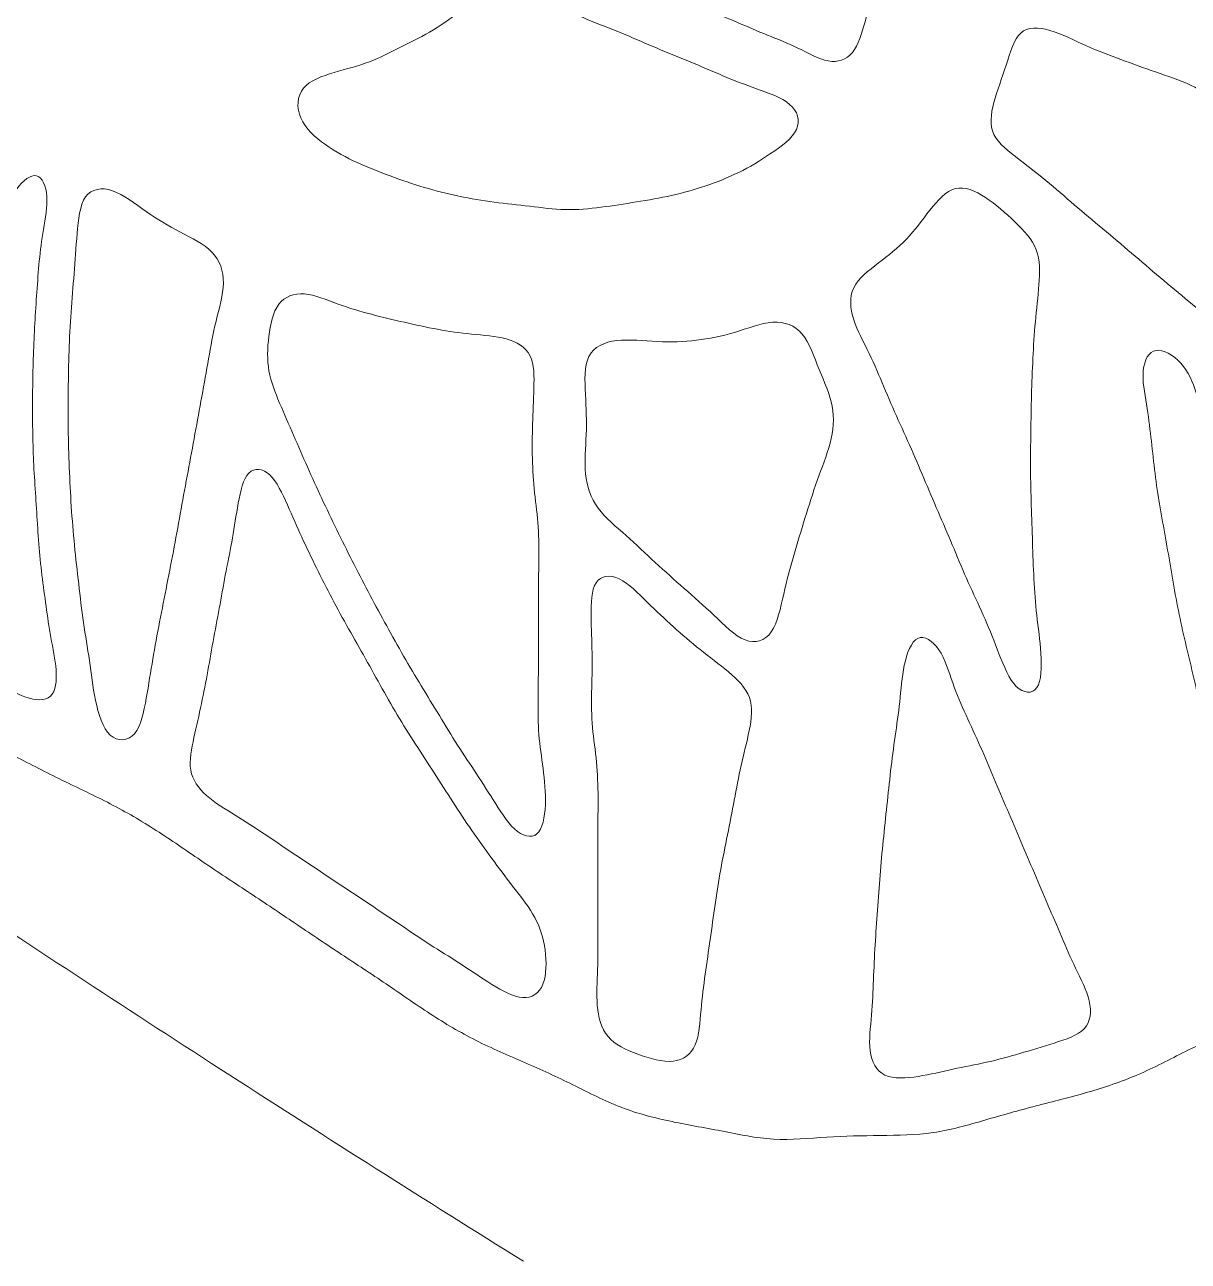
# Model space of a CAD drawing. Header units: inches. Extents: x 36 to 189, y -75 to 56.
# Drawn here: x 56.99 to 63.57, y -28.49 to -21.49 of the extents above; entities that cross this region are included whole.
import ezdxf

# ---------------------------------------------------------------- set-up
doc = ezdxf.new("R2010")
doc.units = ezdxf.units.IN
for name, color, linetype, lineweight in [('01_ORIGINAL_CAD', 7, 'Continuous', 20), ('10_EXTENSION_MASSES', 7, 'Continuous', 15), ('15_NEIGHBOURHOOD_CIRCULATION', 7, 'Continuous', 13)]:
    doc.layers.add(name, color=color, linetype=linetype, lineweight=lineweight)

# ---------------------------------------------------------------- blocks, each defined once
blk = doc.blocks.new('OPTION_04_NAUTILUS')
at = {"layer": '01_ORIGINAL_CAD'}
blk.add_arc((129.1585, 128.6999), 131.0408, 236.329902, 238.047924, dxfattribs=at)
at = {"layer": '10_EXTENSION_MASSES'}
for points, knots in [([(59.9654, 25.0993), (59.9793, 25.1531), (60.0183, 25.2103), (60.0519, 25.2666), (60.0855, 25.3228), (60.1138, 25.378), (60.14, 25.4338), (60.1662, 25.4895), (60.1904, 25.5457), (60.2126, 25.6026), (60.2349, 25.6594), (60.2553, 25.7168), (60.2697, 25.7794), (60.2841, 25.842), (60.2925, 25.9097), (60.3137, 25.9661), (60.3349, 26.0226), (60.369, 26.0678), (60.4173, 26.0797), (60.4656, 26.0917), (60.5281, 26.0704), (60.5877, 26.0452), (60.6473, 26.02), (60.704, 25.9908), (60.7604, 25.9647), (60.8169, 25.9387), (60.8731, 25.9157), (60.9297, 25.8926), (60.9863, 25.8695), (61.0434, 25.8463), (61.0996, 25.8204), (61.1558, 25.7945), (61.2113, 25.766), (61.2678, 25.7398), (61.3243, 25.7136), (61.3818, 25.6897), (61.4386, 25.6661), (61.4954, 25.6424), (61.5515, 25.6191), (61.6103, 25.5967), (61.6691, 25.5743), (61.7308, 25.5529), (61.7866, 25.5269), (61.8425, 25.501), (61.8924, 25.4705), (61.9121, 25.4237), (61.9319, 25.377), (61.9214, 25.3141), (61.9075, 25.2519), (61.8937, 25.1896), (61.8764, 25.1281), (61.8625, 25.0674), (61.8486, 25.0067), (61.8379, 24.9468), (61.8264, 24.887), (61.8149, 24.8273), (61.8026, 24.7676), (61.7887, 24.7076), (61.7748, 24.6477), (61.7594, 24.5874), (61.7416, 24.5234), (61.7239, 24.4594), (61.7039, 24.3917), (61.6698, 24.3498), (61.6357, 24.308), (61.5874, 24.2921), (61.5335, 24.3017), (61.4795, 24.3113), (61.4198, 24.3464), (61.3614, 24.3747), (61.3031, 24.403), (61.246, 24.4245), (61.1895, 24.4476), (61.1329, 24.4707), (61.0769, 24.4954), (61.0203, 24.5193), (60.9636, 24.5431), (60.9064, 24.5662), (60.8494, 24.5894), (60.7925, 24.6126), (60.7357, 24.636), (60.679, 24.6601), (60.6224, 24.6843), (60.5658, 24.7093), (60.5092, 24.7328), (60.4526, 24.7564), (60.396, 24.7785), (60.3393, 24.8014), (60.2825, 24.8244), (60.2256, 24.8481), (60.1646, 24.8721), (60.1037, 24.8961), (60.0387, 24.9202), (60.0007, 24.9575), (59.9626, 24.9949), (59.9515, 25.0454), (59.9654, 25.0993)], [0, 0, 0, 0, 0.03125, 0.03125, 0.03125, 0.0625, 0.0625, 0.0625, 0.09375, 0.09375, 0.09375, 0.125, 0.125, 0.125, 0.15625, 0.15625, 0.15625, 0.1875, 0.1875, 0.1875, 0.21875, 0.21875, 0.21875, 0.25, 0.25, 0.25, 0.28125, 0.28125, 0.28125, 0.3125, 0.3125, 0.3125, 0.34375, 0.34375, 0.34375, 0.375, 0.375, 0.375, 0.40625, 0.40625, 0.40625, 0.4375, 0.4375, 0.4375, 0.46875, 0.46875, 0.46875, 0.5, 0.5, 0.5, 0.53125, 0.53125, 0.53125, 0.5625, 0.5625, 0.5625, 0.59375, 0.59375, 0.59375, 0.625, 0.625, 0.625, 0.65625, 0.65625, 0.65625, 0.6875, 0.6875, 0.6875, 0.71875, 0.71875, 0.71875, 0.75, 0.75, 0.75, 0.78125, 0.78125, 0.78125, 0.8125, 0.8125, 0.8125, 0.84375, 0.84375, 0.84375, 0.875, 0.875, 0.875, 0.90625, 0.90625, 0.90625, 0.9375, 0.9375, 0.9375, 0.96875, 0.96875, 0.96875, 1, 1, 1, 1]), ([(58.5672, 24.1475), (58.6038, 24.1921), (58.6725, 24.2159), (58.7405, 24.2361), (58.8086, 24.2563), (58.8759, 24.2728), (58.9394, 24.2968), (59.0029, 24.3208), (59.0625, 24.3523), (59.1228, 24.3829), (59.183, 24.4134), (59.2439, 24.4431), (59.3018, 24.478), (59.3596, 24.5129), (59.4146, 24.553), (59.4689, 24.596), (59.5233, 24.639), (59.577, 24.685), (59.6357, 24.7039), (59.6944, 24.7229), (59.758, 24.7149), (59.8211, 24.6939), (59.8842, 24.673), (59.9467, 24.6391), (60.0086, 24.609), (60.0705, 24.5788), (60.1317, 24.5523), (60.1937, 24.5272), (60.2557, 24.502), (60.3184, 24.4782), (60.3805, 24.4525), (60.4425, 24.4268), (60.504, 24.3992), (60.5661, 24.3731), (60.6283, 24.347), (60.691, 24.3224), (60.7529, 24.2966), (60.8147, 24.2707), (60.8756, 24.2436), (60.9371, 24.218), (60.9986, 24.1923), (61.0608, 24.168), (61.1286, 24.1437), (61.1965, 24.1193), (61.2701, 24.0949), (61.3151, 24.0561), (61.36, 24.0172), (61.3763, 23.964), (61.3535, 23.9142), (61.3306, 23.8644), (61.2685, 23.8179), (61.2078, 23.7772), (61.1471, 23.7364), (61.0877, 23.7013), (61.027, 23.6713), (60.9662, 23.6413), (60.9042, 23.6164), (60.8409, 23.5949), (60.7776, 23.5734), (60.713, 23.5553), (60.6476, 23.5407), (60.5821, 23.526), (60.5157, 23.5149), (60.4493, 23.5041), (60.3828, 23.4933), (60.3163, 23.4829), (60.2493, 23.4744), (60.1824, 23.4658), (60.1149, 23.4592), (60.0475, 23.4608), (59.9802, 23.4623), (59.9131, 23.4719), (59.8459, 23.4799), (59.7787, 23.4879), (59.7115, 23.4943), (59.6448, 23.5029), (59.5781, 23.5115), (59.5119, 23.5224), (59.4461, 23.5362), (59.3802, 23.5501), (59.3147, 23.567), (59.2499, 23.5864), (59.185, 23.6058), (59.1208, 23.6277), (59.0577, 23.6508), (58.9947, 23.674), (58.9328, 23.6984), (58.8714, 23.7266), (58.8101, 23.7548), (58.7493, 23.7868), (58.6911, 23.8283), (58.633, 23.8697), (58.5775, 23.9207), (58.5519, 23.9789), (58.5263, 24.0372), (58.5307, 24.1028), (58.5672, 24.1475)], [0, 0, 0, 0, 0.03125, 0.03125, 0.03125, 0.0625, 0.0625, 0.0625, 0.09375, 0.09375, 0.09375, 0.125, 0.125, 0.125, 0.15625, 0.15625, 0.15625, 0.1875, 0.1875, 0.1875, 0.21875, 0.21875, 0.21875, 0.25, 0.25, 0.25, 0.28125, 0.28125, 0.28125, 0.3125, 0.3125, 0.3125, 0.34375, 0.34375, 0.34375, 0.375, 0.375, 0.375, 0.40625, 0.40625, 0.40625, 0.4375, 0.4375, 0.4375, 0.46875, 0.46875, 0.46875, 0.5, 0.5, 0.5, 0.53125, 0.53125, 0.53125, 0.5625, 0.5625, 0.5625, 0.59375, 0.59375, 0.59375, 0.625, 0.625, 0.625, 0.65625, 0.65625, 0.65625, 0.6875, 0.6875, 0.6875, 0.71875, 0.71875, 0.71875, 0.75, 0.75, 0.75, 0.78125, 0.78125, 0.78125, 0.8125, 0.8125, 0.8125, 0.84375, 0.84375, 0.84375, 0.875, 0.875, 0.875, 0.90625, 0.90625, 0.90625, 0.9375, 0.9375, 0.9375, 0.96875, 0.96875, 0.96875, 1, 1, 1, 1]), ([(62.4696, 24.0657), (62.4874, 24.1323), (62.5157, 24.2052), (62.5392, 24.278), (62.5626, 24.3509), (62.5813, 24.4237), (62.621, 24.4594), (62.6606, 24.495), (62.7211, 24.4936), (62.7864, 24.4746), (62.8516, 24.4556), (62.9215, 24.419), (62.9889, 24.3886), (63.0564, 24.3581), (63.1212, 24.3338), (63.1864, 24.3098), (63.2515, 24.2858), (63.3169, 24.2621), (63.3838, 24.239), (63.4507, 24.216), (63.5192, 24.1936), (63.5818, 24.1643), (63.6444, 24.135), (63.7011, 24.0987), (63.7448, 24.0476), (63.7886, 23.9966), (63.8194, 23.9309), (63.8503, 23.8655), (63.8812, 23.8001), (63.9122, 23.7351), (63.9449, 23.6715), (63.9776, 23.6079), (64.0121, 23.5457), (64.0471, 23.4837), (64.0821, 23.4217), (64.1176, 23.3598), (64.1539, 23.2984), (64.1902, 23.237), (64.2274, 23.1761), (64.2652, 23.1156), (64.303, 23.0551), (64.3414, 22.995), (64.3806, 22.9355), (64.4199, 22.8759), (64.4599, 22.8169), (64.5007, 22.7584), (64.5415, 22.6999), (64.5831, 22.6419), (64.6254, 22.5845), (64.6678, 22.5271), (64.711, 22.4704), (64.7544, 22.4138), (64.7979, 22.3572), (64.8416, 22.3009), (64.8865, 22.2455), (64.9314, 22.1901), (64.9775, 22.1356), (65.0237, 22.0813), (65.0699, 22.027), (65.1163, 21.9728), (65.1638, 21.9196), (65.2112, 21.8664), (65.2597, 21.8141), (65.3087, 21.762), (65.3576, 21.7099), (65.407, 21.6581), (65.4562, 21.6071), (65.5054, 21.5561), (65.5544, 21.5058), (65.6067, 21.4576), (65.6591, 21.4094), (65.7147, 21.3631), (65.7722, 21.3106), (65.8296, 21.2581), (65.889, 21.1992), (65.9097, 21.1464), (65.9304, 21.0936), (65.9125, 21.0467), (65.8689, 21.0422), (65.8252, 21.0377), (65.756, 21.0755), (65.6942, 21.1205), (65.6325, 21.1656), (65.5783, 21.2178), (65.5249, 21.2665), (65.4715, 21.3152), (65.4191, 21.3602), (65.3657, 21.4056), (65.3124, 21.451), (65.2583, 21.4966), (65.2044, 21.5426), (65.1504, 21.5886), (65.0967, 21.6349), (65.0431, 21.6811), (64.9894, 21.7274), (64.9358, 21.7735), (64.882, 21.8195), (64.8283, 21.8656), (64.7744, 21.9114), (64.7205, 21.9573), (64.6666, 22.0031), (64.6127, 22.049), (64.5593, 22.0956), (64.506, 22.1422), (64.4531, 22.1894), (64.3998, 22.236), (64.3466, 22.2826), (64.2929, 22.3286), (64.2387, 22.374), (64.1846, 22.4193), (64.13, 22.4641), (64.076, 22.5097), (64.022, 22.5554), (63.9686, 22.6019), (63.915, 22.6481), (63.8614, 22.6943), (63.8075, 22.7402), (63.7537, 22.7862), (63.7, 22.8322), (63.6463, 22.8782), (63.5922, 22.9238), (63.5382, 22.9693), (63.4836, 23.0142), (63.4295, 23.0598), (63.3754, 23.1054), (63.3218, 23.1516), (63.268, 23.1975), (63.2142, 23.2435), (63.1601, 23.2891), (63.1059, 23.3344), (63.0516, 23.3797), (62.9971, 23.4247), (62.9438, 23.4706), (62.8905, 23.5165), (62.8385, 23.5633), (62.7836, 23.6089), (62.7288, 23.6545), (62.6712, 23.6989), (62.613, 23.7436), (62.5548, 23.7884), (62.4959, 23.8336), (62.4701, 23.8863), (62.4444, 23.939), (62.4518, 23.9992), (62.4696, 24.0657)], [0, 0, 0, 0, 0.020833, 0.020833, 0.020833, 0.041667, 0.041667, 0.041667, 0.0625, 0.0625, 0.0625, 0.083333, 0.083333, 0.083333, 0.104167, 0.104167, 0.104167, 0.125, 0.125, 0.125, 0.145833, 0.145833, 0.145833, 0.166667, 0.166667, 0.166667, 0.1875, 0.1875, 0.1875, 0.208333, 0.208333, 0.208333, 0.229167, 0.229167, 0.229167, 0.25, 0.25, 0.25, 0.270833, 0.270833, 0.270833, 0.291667, 0.291667, 0.291667, 0.3125, 0.3125, 0.3125, 0.333333, 0.333333, 0.333333, 0.354167, 0.354167, 0.354167, 0.375, 0.375, 0.375, 0.395833, 0.395833, 0.395833, 0.416667, 0.416667, 0.416667, 0.4375, 0.4375, 0.4375, 0.458333, 0.458333, 0.458333, 0.479167, 0.479167, 0.479167, 0.5, 0.5, 0.5, 0.520833, 0.520833, 0.520833, 0.541667, 0.541667, 0.541667, 0.5625, 0.5625, 0.5625, 0.583333, 0.583333, 0.583333, 0.604167, 0.604167, 0.604167, 0.625, 0.625, 0.625, 0.645833, 0.645833, 0.645833, 0.666667, 0.666667, 0.666667, 0.6875, 0.6875, 0.6875, 0.708333, 0.708333, 0.708333, 0.729167, 0.729167, 0.729167, 0.75, 0.75, 0.75, 0.770833, 0.770833, 0.770833, 0.791667, 0.791667, 0.791667, 0.8125, 0.8125, 0.8125, 0.833333, 0.833333, 0.833333, 0.854167, 0.854167, 0.854167, 0.875, 0.875, 0.875, 0.895833, 0.895833, 0.895833, 0.916667, 0.916667, 0.916667, 0.9375, 0.9375, 0.9375, 0.958333, 0.958333, 0.958333, 0.979167, 0.979167, 0.979167, 1, 1, 1, 1]), ([(56.0515, 21.2115), (56.0016, 21.2443), (55.9563, 21.2818), (55.9388, 21.3281), (55.9212, 21.3745), (55.9314, 21.4298), (55.9509, 21.485), (55.9704, 21.5403), (55.9991, 21.5956), (56.0281, 21.649), (56.057, 21.7024), (56.0862, 21.7539), (56.1128, 21.8065), (56.1394, 21.8591), (56.1636, 21.9127), (56.1865, 21.9666), (56.2095, 22.0206), (56.2313, 22.0747), (56.2561, 22.1281), (56.281, 22.1814), (56.3088, 22.2339), (56.3357, 22.2868), (56.3627, 22.3398), (56.3888, 22.3932), (56.414, 22.4466), (56.4392, 22.5001), (56.4634, 22.5536), (56.4871, 22.6075), (56.5107, 22.6615), (56.5338, 22.7159), (56.5596, 22.7691), (56.5855, 22.8224), (56.614, 22.8745), (56.6409, 22.9275), (56.6677, 22.9804), (56.6928, 23.0341), (56.7194, 23.0869), (56.7461, 23.1397), (56.7741, 23.1914), (56.7984, 23.2445), (56.8227, 23.2976), (56.8431, 23.352), (56.8655, 23.4101), (56.8878, 23.4681), (56.9121, 23.5297), (56.9466, 23.5777), (56.9811, 23.6256), (57.0258, 23.6599), (57.0586, 23.6519), (57.0915, 23.6439), (57.1125, 23.5936), (57.1165, 23.5354), (57.1205, 23.4771), (57.1074, 23.411), (57.0972, 23.349), (57.087, 23.287), (57.0797, 23.2291), (57.074, 23.1707), (57.0683, 23.1123), (57.0642, 23.0534), (57.06, 22.9942), (57.0559, 22.935), (57.0517, 22.8756), (57.0484, 22.8163), (57.0452, 22.7569), (57.0428, 22.6976), (57.0408, 22.6383), (57.0388, 22.5789), (57.0372, 22.5196), (57.0364, 22.4602), (57.0356, 22.4009), (57.0357, 22.3415), (57.036, 22.2821), (57.0364, 22.2227), (57.0371, 22.1633), (57.039, 22.104), (57.041, 22.0447), (57.0441, 21.9854), (57.0477, 21.9261), (57.0514, 21.8668), (57.0555, 21.8076), (57.0592, 21.7483), (57.0629, 21.6891), (57.0662, 21.6298), (57.0709, 21.5706), (57.0756, 21.5113), (57.0817, 21.4522), (57.0889, 21.3933), (57.096, 21.3344), (57.1043, 21.2756), (57.1124, 21.2174), (57.1204, 21.1592), (57.1283, 21.1014), (57.1392, 21.041), (57.1501, 20.9807), (57.1642, 20.9178), (57.1685, 20.8569), (57.1728, 20.7959), (57.1672, 20.737), (57.1372, 20.7092), (57.1071, 20.6814), (57.0525, 20.6848), (56.9972, 20.7034), (56.9419, 20.7221), (56.8859, 20.7561), (56.8318, 20.7862), (56.7777, 20.8162), (56.7255, 20.8423), (56.6736, 20.8694), (56.6217, 20.8964), (56.5701, 20.9243), (56.5187, 20.9532), (56.4674, 20.982), (56.4163, 21.0118), (56.3649, 21.0401), (56.3136, 21.0684), (56.2619, 21.0952), (56.2088, 21.1228), (56.1558, 21.1503), (56.1013, 21.1786), (56.0515, 21.2115)], [0, 0, 0, 0, 0.025, 0.025, 0.025, 0.05, 0.05, 0.05, 0.075, 0.075, 0.075, 0.1, 0.1, 0.1, 0.125, 0.125, 0.125, 0.15, 0.15, 0.15, 0.175, 0.175, 0.175, 0.2, 0.2, 0.2, 0.225, 0.225, 0.225, 0.25, 0.25, 0.25, 0.275, 0.275, 0.275, 0.3, 0.3, 0.3, 0.325, 0.325, 0.325, 0.35, 0.35, 0.35, 0.375, 0.375, 0.375, 0.4, 0.4, 0.4, 0.425, 0.425, 0.425, 0.45, 0.45, 0.45, 0.475, 0.475, 0.475, 0.5, 0.5, 0.5, 0.525, 0.525, 0.525, 0.55, 0.55, 0.55, 0.575, 0.575, 0.575, 0.6, 0.6, 0.6, 0.625, 0.625, 0.625, 0.65, 0.65, 0.65, 0.675, 0.675, 0.675, 0.7, 0.7, 0.7, 0.725, 0.725, 0.725, 0.75, 0.75, 0.75, 0.775, 0.775, 0.775, 0.8, 0.8, 0.8, 0.825, 0.825, 0.825, 0.85, 0.85, 0.85, 0.875, 0.875, 0.875, 0.9, 0.9, 0.9, 0.925, 0.925, 0.925, 0.95, 0.95, 0.95, 0.975, 0.975, 0.975, 1, 1, 1, 1]), ([(57.3356, 23.5326), (57.3685, 23.5789), (57.4261, 23.5886), (57.4875, 23.5674), (57.549, 23.5462), (57.6144, 23.4941), (57.6779, 23.4501), (57.7414, 23.4061), (57.8029, 23.3702), (57.8686, 23.3355), (57.9342, 23.3009), (58.004, 23.2674), (58.0493, 23.2205), (58.0945, 23.1736), (58.1154, 23.1132), (58.1144, 23.0456), (58.1135, 22.978), (58.0908, 22.9032), (58.0732, 22.8305), (58.0556, 22.7578), (58.0432, 22.6873), (58.0307, 22.6166), (58.0181, 22.546), (58.0054, 22.4754), (57.9926, 22.4045), (57.9797, 22.3337), (57.9667, 22.2627), (57.9537, 22.1917), (57.9406, 22.1208), (57.9276, 22.0499), (57.9145, 21.9791), (57.9013, 21.9082), (57.888, 21.8373), (57.8752, 21.7664), (57.8623, 21.6955), (57.8498, 21.6246), (57.8366, 21.5537), (57.8233, 21.4829), (57.8094, 21.4121), (57.7954, 21.3413), (57.7815, 21.2704), (57.7676, 21.1995), (57.7541, 21.1291), (57.7406, 21.0588), (57.7275, 20.989), (57.7154, 20.9181), (57.7034, 20.8472), (57.6923, 20.7751), (57.6786, 20.6981), (57.6649, 20.6211), (57.6485, 20.5392), (57.6114, 20.4965), (57.5742, 20.4539), (57.5161, 20.4505), (57.4746, 20.4889), (57.433, 20.5273), (57.408, 20.6075), (57.3916, 20.6849), (57.3751, 20.7624), (57.3673, 20.837), (57.357, 20.9098), (57.3468, 20.9826), (57.3341, 21.0536), (57.3236, 21.1256), (57.3131, 21.1976), (57.3049, 21.2707), (57.2966, 21.3437), (57.2883, 21.4167), (57.2799, 21.4896), (57.2728, 21.5626), (57.2656, 21.6355), (57.2596, 21.7085), (57.2547, 21.7817), (57.2498, 21.8548), (57.2461, 21.9281), (57.2432, 22.0014), (57.2403, 22.0746), (57.2384, 22.1479), (57.2376, 22.2212), (57.2367, 22.2945), (57.2369, 22.3678), (57.2376, 22.4411), (57.2383, 22.5145), (57.2394, 22.5878), (57.242, 22.6612), (57.2446, 22.7346), (57.2486, 22.808), (57.2536, 22.8807), (57.2587, 22.9534), (57.2648, 23.0254), (57.2704, 23.0985), (57.276, 23.1717), (57.2812, 23.246), (57.2878, 23.3247), (57.2945, 23.4033), (57.3027, 23.4863), (57.3356, 23.5326)], [0, 0, 0, 0, 0.03125, 0.03125, 0.03125, 0.0625, 0.0625, 0.0625, 0.09375, 0.09375, 0.09375, 0.125, 0.125, 0.125, 0.15625, 0.15625, 0.15625, 0.1875, 0.1875, 0.1875, 0.21875, 0.21875, 0.21875, 0.25, 0.25, 0.25, 0.28125, 0.28125, 0.28125, 0.3125, 0.3125, 0.3125, 0.34375, 0.34375, 0.34375, 0.375, 0.375, 0.375, 0.40625, 0.40625, 0.40625, 0.4375, 0.4375, 0.4375, 0.46875, 0.46875, 0.46875, 0.5, 0.5, 0.5, 0.53125, 0.53125, 0.53125, 0.5625, 0.5625, 0.5625, 0.59375, 0.59375, 0.59375, 0.625, 0.625, 0.625, 0.65625, 0.65625, 0.65625, 0.6875, 0.6875, 0.6875, 0.71875, 0.71875, 0.71875, 0.75, 0.75, 0.75, 0.78125, 0.78125, 0.78125, 0.8125, 0.8125, 0.8125, 0.84375, 0.84375, 0.84375, 0.875, 0.875, 0.875, 0.90625, 0.90625, 0.90625, 0.9375, 0.9375, 0.9375, 0.96875, 0.96875, 0.96875, 1, 1, 1, 1]), ([(61.6776, 22.838), (61.6569, 22.9017), (61.6516, 22.9649), (61.6775, 23.0185), (61.7035, 23.0722), (61.7608, 23.1162), (61.8167, 23.1592), (61.8726, 23.2021), (61.9272, 23.244), (61.9749, 23.2938), (62.0227, 23.3436), (62.0636, 23.4014), (62.1077, 23.4569), (62.1517, 23.5125), (62.1989, 23.5659), (62.252, 23.5795), (62.305, 23.5932), (62.3638, 23.5671), (62.4219, 23.5291), (62.4799, 23.4912), (62.5372, 23.4413), (62.5887, 23.3917), (62.6402, 23.3422), (62.6861, 23.2931), (62.7084, 23.234), (62.7307, 23.175), (62.7295, 23.106), (62.7245, 23.0363), (62.7195, 22.9666), (62.7108, 22.8961), (62.7042, 22.8264), (62.6977, 22.7568), (62.6934, 22.688), (62.69, 22.619), (62.6866, 22.55), (62.6839, 22.4807), (62.6822, 22.4114), (62.6804, 22.3421), (62.6794, 22.2727), (62.6783, 22.2034), (62.6773, 22.1341), (62.6762, 22.0648), (62.6765, 21.9955), (62.6769, 21.9262), (62.6788, 21.8569), (62.6809, 21.7876), (62.683, 21.7183), (62.6854, 21.649), (62.6878, 21.5795), (62.6901, 21.5101), (62.6925, 21.4406), (62.6959, 21.3719), (62.6993, 21.3033), (62.7037, 21.2356), (62.7116, 21.1662), (62.7194, 21.0968), (62.7307, 21.0257), (62.7354, 20.9502), (62.7402, 20.8748), (62.7386, 20.7949), (62.7127, 20.7573), (62.6868, 20.7196), (62.6367, 20.7242), (62.5964, 20.7642), (62.5561, 20.8042), (62.5257, 20.8796), (62.4984, 20.949), (62.4711, 21.0184), (62.4471, 21.0818), (62.4201, 21.144), (62.3932, 21.2062), (62.3634, 21.2672), (62.3353, 21.3293), (62.3072, 21.3914), (62.2808, 21.4547), (62.2543, 21.5177), (62.2277, 21.5807), (62.2009, 21.6434), (62.174, 21.7062), (62.1471, 21.769), (62.12, 21.8317), (62.0935, 21.8946), (62.0669, 21.9575), (62.0409, 22.0206), (62.0134, 22.0833), (61.9859, 22.146), (61.9571, 22.2083), (61.9291, 22.2708), (61.901, 22.3333), (61.8739, 22.3959), (61.8476, 22.4584), (61.8213, 22.521), (61.7958, 22.5834), (61.7651, 22.6467), (61.7344, 22.71), (61.6983, 22.7742), (61.6776, 22.838)], [0, 0, 0, 0, 0.03125, 0.03125, 0.03125, 0.0625, 0.0625, 0.0625, 0.09375, 0.09375, 0.09375, 0.125, 0.125, 0.125, 0.15625, 0.15625, 0.15625, 0.1875, 0.1875, 0.1875, 0.21875, 0.21875, 0.21875, 0.25, 0.25, 0.25, 0.28125, 0.28125, 0.28125, 0.3125, 0.3125, 0.3125, 0.34375, 0.34375, 0.34375, 0.375, 0.375, 0.375, 0.40625, 0.40625, 0.40625, 0.4375, 0.4375, 0.4375, 0.46875, 0.46875, 0.46875, 0.5, 0.5, 0.5, 0.53125, 0.53125, 0.53125, 0.5625, 0.5625, 0.5625, 0.59375, 0.59375, 0.59375, 0.625, 0.625, 0.625, 0.65625, 0.65625, 0.65625, 0.6875, 0.6875, 0.6875, 0.71875, 0.71875, 0.71875, 0.75, 0.75, 0.75, 0.78125, 0.78125, 0.78125, 0.8125, 0.8125, 0.8125, 0.84375, 0.84375, 0.84375, 0.875, 0.875, 0.875, 0.90625, 0.90625, 0.90625, 0.9375, 0.9375, 0.9375, 0.96875, 0.96875, 0.96875, 1, 1, 1, 1]), ([(58.3722, 22.5482), (58.3612, 22.6107), (58.3632, 22.6758), (58.3713, 22.7433), (58.3795, 22.8107), (58.3939, 22.8805), (58.4274, 22.925), (58.4609, 22.9695), (58.5134, 22.9887), (58.5727, 22.9838), (58.6321, 22.979), (58.6983, 22.9501), (58.7624, 22.9266), (58.8265, 22.9031), (58.8886, 22.885), (58.9507, 22.8686), (59.0128, 22.8522), (59.075, 22.8375), (59.1373, 22.8232), (59.1997, 22.809), (59.2622, 22.7953), (59.3251, 22.7838), (59.388, 22.7723), (59.4513, 22.7632), (59.5177, 22.7566), (59.5841, 22.7501), (59.6537, 22.7462), (59.7133, 22.7296), (59.7729, 22.713), (59.8226, 22.6837), (59.8472, 22.6348), (59.8718, 22.5858), (59.8714, 22.5173), (59.8695, 22.4494), (59.8676, 22.3816), (59.8642, 22.3144), (59.8621, 22.2484), (59.8601, 22.1823), (59.8594, 22.1175), (59.861, 22.0527), (59.8626, 21.9879), (59.8665, 21.9231), (59.8732, 21.8588), (59.8799, 21.7945), (59.8894, 21.7306), (59.8939, 21.666), (59.8983, 21.6014), (59.8977, 21.536), (59.8971, 21.4705), (59.8964, 21.4051), (59.8957, 21.3397), (59.8954, 21.2743), (59.895, 21.2089), (59.8951, 21.1436), (59.8952, 21.0783), (59.8953, 21.013), (59.8954, 20.9477), (59.895, 20.8823), (59.8946, 20.8168), (59.8936, 20.7512), (59.8933, 20.6858), (59.8929, 20.6204), (59.8931, 20.5552), (59.8981, 20.4914), (59.9031, 20.4276), (59.9129, 20.3654), (59.9215, 20.2994), (59.93, 20.2334), (59.9373, 20.1636), (59.9345, 20.0944), (59.9316, 20.0251), (59.9185, 19.9563), (59.8868, 19.9296), (59.855, 19.9028), (59.8045, 19.9182), (59.7599, 19.9582), (59.7153, 19.9983), (59.6765, 20.0631), (59.6395, 20.1226), (59.6024, 20.1821), (59.5671, 20.2363), (59.5314, 20.2904), (59.4958, 20.3444), (59.4599, 20.3982), (59.4251, 20.4532), (59.3902, 20.5082), (59.3563, 20.5643), (59.3223, 20.6202), (59.2883, 20.6762), (59.2542, 20.7319), (59.2205, 20.7878), (59.1868, 20.8438), (59.1535, 20.9), (59.1211, 20.9567), (59.0886, 21.0134), (59.057, 21.0706), (59.0256, 21.1279), (58.9942, 21.1852), (58.9629, 21.2426), (58.9324, 21.3004), (58.9019, 21.3581), (58.8722, 21.4163), (58.8426, 21.4746), (58.8131, 21.5329), (58.7837, 21.5913), (58.755, 21.65), (58.7264, 21.7087), (58.6984, 21.7678), (58.6708, 21.827), (58.6432, 21.8862), (58.6159, 21.9455), (58.5894, 22.0052), (58.5629, 22.0648), (58.5372, 22.1248), (58.5109, 22.1849), (58.4847, 22.245), (58.4579, 22.3053), (58.4325, 22.3654), (58.4072, 22.4256), (58.3832, 22.4856), (58.3722, 22.5482)], [0, 0, 0, 0, 0.025, 0.025, 0.025, 0.05, 0.05, 0.05, 0.075, 0.075, 0.075, 0.1, 0.1, 0.1, 0.125, 0.125, 0.125, 0.15, 0.15, 0.15, 0.175, 0.175, 0.175, 0.2, 0.2, 0.2, 0.225, 0.225, 0.225, 0.25, 0.25, 0.25, 0.275, 0.275, 0.275, 0.3, 0.3, 0.3, 0.325, 0.325, 0.325, 0.35, 0.35, 0.35, 0.375, 0.375, 0.375, 0.4, 0.4, 0.4, 0.425, 0.425, 0.425, 0.45, 0.45, 0.45, 0.475, 0.475, 0.475, 0.5, 0.5, 0.5, 0.525, 0.525, 0.525, 0.55, 0.55, 0.55, 0.575, 0.575, 0.575, 0.6, 0.6, 0.6, 0.625, 0.625, 0.625, 0.65, 0.65, 0.65, 0.675, 0.675, 0.675, 0.7, 0.7, 0.7, 0.725, 0.725, 0.725, 0.75, 0.75, 0.75, 0.775, 0.775, 0.775, 0.8, 0.8, 0.8, 0.825, 0.825, 0.825, 0.85, 0.85, 0.85, 0.875, 0.875, 0.875, 0.9, 0.9, 0.9, 0.925, 0.925, 0.925, 0.95, 0.95, 0.95, 0.975, 0.975, 0.975, 1, 1, 1, 1]), ([(60.1806, 22.6308), (60.2082, 22.6851), (60.2678, 22.7116), (60.3385, 22.7199), (60.4091, 22.7281), (60.4909, 22.718), (60.5679, 22.7144), (60.6448, 22.7107), (60.7169, 22.7136), (60.7882, 22.722), (60.8596, 22.7304), (60.9302, 22.7443), (61.0033, 22.7664), (61.0765, 22.7886), (61.1523, 22.8189), (61.2194, 22.8234), (61.2864, 22.8279), (61.3448, 22.8065), (61.3865, 22.7567), (61.4281, 22.7068), (61.453, 22.6286), (61.4817, 22.5562), (61.5105, 22.4838), (61.5431, 22.4172), (61.5558, 22.3489), (61.5684, 22.2805), (61.5612, 22.2104), (61.5432, 22.14), (61.5251, 22.0695), (61.4963, 21.9987), (61.4709, 21.928), (61.4455, 21.8572), (61.4235, 21.7866), (61.4018, 21.7161), (61.38, 21.6456), (61.3585, 21.5752), (61.3383, 21.5048), (61.3181, 21.4344), (61.2994, 21.3641), (61.2815, 21.2863), (61.2636, 21.2086), (61.2466, 21.1233), (61.2109, 21.0723), (61.1752, 21.0212), (61.1207, 21.0043), (61.0631, 21.0269), (61.0055, 21.0495), (60.9448, 21.1116), (60.887, 21.1667), (60.8292, 21.2218), (60.7743, 21.2698), (60.7194, 21.3182), (60.6645, 21.3665), (60.6094, 21.4151), (60.5553, 21.4653), (60.5011, 21.5154), (60.4479, 21.5671), (60.3911, 21.6171), (60.3343, 21.6671), (60.274, 21.7154), (60.2325, 21.7725), (60.1911, 21.8296), (60.1686, 21.8955), (60.1615, 21.9666), (60.1543, 22.0377), (60.1626, 22.114), (60.1652, 22.1892), (60.1678, 22.2645), (60.1648, 22.3386), (60.1611, 22.4167), (60.1574, 22.4947), (60.153, 22.5766), (60.1806, 22.6308)], [0, 0, 0, 0, 0.041667, 0.041667, 0.041667, 0.083333, 0.083333, 0.083333, 0.125, 0.125, 0.125, 0.166667, 0.166667, 0.166667, 0.208333, 0.208333, 0.208333, 0.25, 0.25, 0.25, 0.291667, 0.291667, 0.291667, 0.333333, 0.333333, 0.333333, 0.375, 0.375, 0.375, 0.416667, 0.416667, 0.416667, 0.458333, 0.458333, 0.458333, 0.5, 0.5, 0.5, 0.541667, 0.541667, 0.541667, 0.583333, 0.583333, 0.583333, 0.625, 0.625, 0.625, 0.666667, 0.666667, 0.666667, 0.708333, 0.708333, 0.708333, 0.75, 0.75, 0.75, 0.791667, 0.791667, 0.791667, 0.833333, 0.833333, 0.833333, 0.875, 0.875, 0.875, 0.916667, 0.916667, 0.916667, 0.958333, 0.958333, 0.958333, 1, 1, 1, 1]), ([(63.386, 22.6644), (63.427, 22.6714), (63.4839, 22.6384), (63.5257, 22.5915), (63.5675, 22.5447), (63.5942, 22.4842), (63.6137, 22.4238), (63.6333, 22.3635), (63.6456, 22.3034), (63.6598, 22.2437), (63.674, 22.1839), (63.69, 22.1246), (63.706, 22.0651), (63.722, 22.0057), (63.7379, 21.946), (63.7546, 21.8867), (63.7714, 21.8273), (63.789, 21.7683), (63.8075, 21.7095), (63.8261, 21.6507), (63.8456, 21.5923), (63.865, 21.5337), (63.8843, 21.4752), (63.9035, 21.4166), (63.9224, 21.3579), (63.9414, 21.2993), (63.9602, 21.2406), (63.9801, 21.1823), (64, 21.1239), (64.0209, 21.066), (64.0427, 21.0083), (64.0645, 20.9507), (64.0872, 20.8933), (64.1096, 20.8359), (64.1321, 20.7785), (64.1543, 20.721), (64.1764, 20.6635), (64.1985, 20.6059), (64.2205, 20.5483), (64.2436, 20.4911), (64.2667, 20.4339), (64.2908, 20.3771), (64.3153, 20.3207), (64.3398, 20.2642), (64.3648, 20.2081), (64.3897, 20.1521), (64.4147, 20.0962), (64.4398, 20.0402), (64.4686, 19.9832), (64.4975, 19.9262), (64.5303, 19.868), (64.5479, 19.8115), (64.5656, 19.755), (64.5682, 19.7002), (64.5427, 19.6555), (64.5171, 19.6108), (64.4634, 19.5762), (64.4094, 19.5398), (64.3554, 19.5033), (64.3012, 19.4649), (64.2472, 19.4298), (64.1932, 19.3947), (64.1396, 19.3628), (64.095, 19.3685), (64.0504, 19.3742), (64.0149, 19.4174), (63.9888, 19.4721), (63.9626, 19.5267), (63.9458, 19.5927), (63.9276, 19.6545), (63.9094, 19.7163), (63.8898, 19.7738), (63.8711, 19.8319), (63.8523, 19.89), (63.8344, 19.9487), (63.8169, 20.0077), (63.7994, 20.0668), (63.7823, 20.1261), (63.7649, 20.1853), (63.7474, 20.2445), (63.7296, 20.3035), (63.7125, 20.3627), (63.6953, 20.4219), (63.6788, 20.4813), (63.6636, 20.541), (63.6484, 20.6007), (63.6345, 20.6608), (63.6206, 20.7208), (63.6067, 20.7809), (63.5927, 20.8409), (63.5784, 20.9009), (63.5642, 20.9609), (63.5497, 21.0208), (63.5362, 21.081), (63.5228, 21.1411), (63.5104, 21.2015), (63.4991, 21.262), (63.4879, 21.3226), (63.4777, 21.3835), (63.4673, 21.4442), (63.457, 21.505), (63.4464, 21.5657), (63.4356, 21.6264), (63.4248, 21.6871), (63.4138, 21.7477), (63.4038, 21.8086), (63.3938, 21.8695), (63.3848, 21.9307), (63.3774, 21.9917), (63.37, 22.0527), (63.3641, 22.1136), (63.3572, 22.1743), (63.3503, 22.2349), (63.3425, 22.2953), (63.3319, 22.3601), (63.3214, 22.4248), (63.308, 22.4939), (63.314, 22.552), (63.3199, 22.6101), (63.345, 22.6573), (63.386, 22.6644)], [0, 0, 0, 0, 0.025, 0.025, 0.025, 0.05, 0.05, 0.05, 0.075, 0.075, 0.075, 0.1, 0.1, 0.1, 0.125, 0.125, 0.125, 0.15, 0.15, 0.15, 0.175, 0.175, 0.175, 0.2, 0.2, 0.2, 0.225, 0.225, 0.225, 0.25, 0.25, 0.25, 0.275, 0.275, 0.275, 0.3, 0.3, 0.3, 0.325, 0.325, 0.325, 0.35, 0.35, 0.35, 0.375, 0.375, 0.375, 0.4, 0.4, 0.4, 0.425, 0.425, 0.425, 0.45, 0.45, 0.45, 0.475, 0.475, 0.475, 0.5, 0.5, 0.5, 0.525, 0.525, 0.525, 0.55, 0.55, 0.55, 0.575, 0.575, 0.575, 0.6, 0.6, 0.6, 0.625, 0.625, 0.625, 0.65, 0.65, 0.65, 0.675, 0.675, 0.675, 0.7, 0.7, 0.7, 0.725, 0.725, 0.725, 0.75, 0.75, 0.75, 0.775, 0.775, 0.775, 0.8, 0.8, 0.8, 0.825, 0.825, 0.825, 0.85, 0.85, 0.85, 0.875, 0.875, 0.875, 0.9, 0.9, 0.9, 0.925, 0.925, 0.925, 0.95, 0.95, 0.95, 0.975, 0.975, 0.975, 1, 1, 1, 1]), ([(58.1815, 20.0354), (58.1251, 20.0705), (58.0658, 20.1057), (58.0196, 20.1468), (57.9733, 20.188), (57.9401, 20.2351), (57.9302, 20.291), (57.9204, 20.3469), (57.9339, 20.4116), (57.9481, 20.4756), (57.9622, 20.5396), (57.977, 20.6029), (57.9904, 20.6657), (58.0037, 20.7284), (58.0155, 20.7905), (58.0268, 20.8529), (58.0381, 20.9154), (58.0488, 20.9782), (58.0603, 21.0409), (58.0717, 21.1037), (58.0839, 21.1664), (58.0954, 21.2292), (58.1069, 21.292), (58.1177, 21.3549), (58.1297, 21.4169), (58.1416, 21.4789), (58.1547, 21.5401), (58.1657, 21.6035), (58.1768, 21.6668), (58.1858, 21.7324), (58.1983, 21.8003), (58.2107, 21.8682), (58.2264, 21.9384), (58.258, 21.9707), (58.2897, 22.003), (58.3372, 21.9975), (58.3766, 21.9606), (58.416, 21.9236), (58.4474, 21.8552), (58.476, 21.7911), (58.5046, 21.7269), (58.5305, 21.667), (58.5574, 21.6082), (58.5844, 21.5495), (58.6123, 21.492), (58.6408, 21.4341), (58.6692, 21.3763), (58.6981, 21.318), (58.7284, 21.2606), (58.7588, 21.2033), (58.7905, 21.1467), (58.8223, 21.0902), (58.8542, 21.0337), (58.8861, 20.9773), (58.9178, 20.9207), (58.9494, 20.8641), (58.9808, 20.8074), (59.0124, 20.7508), (59.0441, 20.6942), (59.0762, 20.6379), (59.1096, 20.5824), (59.1431, 20.5269), (59.178, 20.4722), (59.2131, 20.4177), (59.2483, 20.3632), (59.2836, 20.3089), (59.3186, 20.2543), (59.3536, 20.1997), (59.3883, 20.1449), (59.4238, 20.0907), (59.4593, 20.0364), (59.4956, 19.9827), (59.5327, 19.9296), (59.5699, 19.8766), (59.6078, 19.8241), (59.6462, 19.7717), (59.6847, 19.7193), (59.7236, 19.667), (59.7634, 19.6156), (59.8033, 19.5642), (59.8441, 19.5136), (59.8741, 19.458), (59.9041, 19.4024), (59.9234, 19.3419), (59.9327, 19.274), (59.942, 19.2062), (59.9413, 19.1311), (59.9205, 19.0797), (59.8998, 19.0284), (59.859, 19.0007), (59.8066, 19.0043), (59.7542, 19.0079), (59.6902, 19.0428), (59.6314, 19.079), (59.5725, 19.1152), (59.5189, 19.1528), (59.4652, 19.188), (59.4115, 19.2232), (59.3577, 19.256), (59.3041, 19.2903), (59.2506, 19.3245), (59.1972, 19.3602), (59.144, 19.3959), (59.0907, 19.4317), (59.0374, 19.4675), (58.9841, 19.5032), (58.9308, 19.5388), (58.8774, 19.5743), (58.8241, 19.6098), (58.7707, 19.6453), (58.7173, 19.6808), (58.6639, 19.7164), (58.6105, 19.752), (58.5571, 19.7876), (58.504, 19.8232), (58.4508, 19.8589), (58.398, 19.8946), (58.3448, 19.9299), (58.2915, 19.9653), (58.238, 20.0003), (58.1815, 20.0354)], [0, 0, 0, 0, 0.025, 0.025, 0.025, 0.05, 0.05, 0.05, 0.075, 0.075, 0.075, 0.1, 0.1, 0.1, 0.125, 0.125, 0.125, 0.15, 0.15, 0.15, 0.175, 0.175, 0.175, 0.2, 0.2, 0.2, 0.225, 0.225, 0.225, 0.25, 0.25, 0.25, 0.275, 0.275, 0.275, 0.3, 0.3, 0.3, 0.325, 0.325, 0.325, 0.35, 0.35, 0.35, 0.375, 0.375, 0.375, 0.4, 0.4, 0.4, 0.425, 0.425, 0.425, 0.45, 0.45, 0.45, 0.475, 0.475, 0.475, 0.5, 0.5, 0.5, 0.525, 0.525, 0.525, 0.55, 0.55, 0.55, 0.575, 0.575, 0.575, 0.6, 0.6, 0.6, 0.625, 0.625, 0.625, 0.65, 0.65, 0.65, 0.675, 0.675, 0.675, 0.7, 0.7, 0.7, 0.725, 0.725, 0.725, 0.75, 0.75, 0.75, 0.775, 0.775, 0.775, 0.8, 0.8, 0.8, 0.825, 0.825, 0.825, 0.85, 0.85, 0.85, 0.875, 0.875, 0.875, 0.9, 0.9, 0.9, 0.925, 0.925, 0.925, 0.95, 0.95, 0.95, 0.975, 0.975, 0.975, 1, 1, 1, 1]), ([(60.2206, 20.3603), (60.2137, 20.4258), (60.2035, 20.4909), (60.1989, 20.5569), (60.1942, 20.6229), (60.1952, 20.6899), (60.1965, 20.7562), (60.1978, 20.8225), (60.1995, 20.888), (60.1984, 20.9549), (60.1973, 21.0218), (60.1934, 21.0899), (60.1926, 21.162), (60.1919, 21.2341), (60.1942, 21.3101), (60.221, 21.3508), (60.2478, 21.3915), (60.2991, 21.3968), (60.3519, 21.3718), (60.4046, 21.3467), (60.459, 21.2912), (60.5101, 21.2409), (60.5612, 21.1906), (60.6091, 21.1454), (60.6579, 21.1014), (60.7067, 21.0575), (60.7563, 21.0147), (60.8089, 20.9728), (60.8616, 20.931), (60.9174, 20.89), (60.969, 20.8466), (61.0206, 20.8032), (61.068, 20.7573), (61.0878, 20.7018), (61.1075, 20.6462), (61.0995, 20.581), (61.0866, 20.5151), (61.0737, 20.4492), (61.0559, 20.3826), (61.0412, 20.3167), (61.0264, 20.2509), (61.0146, 20.1859), (61.0022, 20.1207), (60.9899, 20.0555), (60.977, 19.9901), (60.9638, 19.9247), (60.9507, 19.8594), (60.9373, 19.7941), (60.9254, 19.7285), (60.9134, 19.663), (60.903, 19.5972), (60.8934, 19.5312), (60.8839, 19.4652), (60.8753, 19.3989), (60.8661, 19.3331), (60.8568, 19.2673), (60.847, 19.2019), (60.8379, 19.1363), (60.8288, 19.0706), (60.8204, 19.0046), (60.8143, 18.9344), (60.8083, 18.8641), (60.8045, 18.7897), (60.7811, 18.7363), (60.7577, 18.6829), (60.7148, 18.6506), (60.6564, 18.6447), (60.5981, 18.6387), (60.5244, 18.6591), (60.4568, 18.684), (60.3891, 18.7089), (60.3275, 18.7382), (60.2886, 18.7843), (60.2497, 18.8304), (60.2335, 18.8931), (60.2279, 18.9592), (60.2223, 19.0253), (60.2273, 19.0947), (60.2297, 19.1624), (60.232, 19.2302), (60.2317, 19.2963), (60.2314, 19.3626), (60.2311, 19.429), (60.2309, 19.4956), (60.2307, 19.5622), (60.2306, 19.6288), (60.2307, 19.6955), (60.2306, 19.7621), (60.2305, 19.8288), (60.2303, 19.8954), (60.2309, 19.9621), (60.2316, 20.0288), (60.2331, 20.0957), (60.2321, 20.1622), (60.2311, 20.2287), (60.2275, 20.2947), (60.2206, 20.3603)], [0, 0, 0, 0, 0.03125, 0.03125, 0.03125, 0.0625, 0.0625, 0.0625, 0.09375, 0.09375, 0.09375, 0.125, 0.125, 0.125, 0.15625, 0.15625, 0.15625, 0.1875, 0.1875, 0.1875, 0.21875, 0.21875, 0.21875, 0.25, 0.25, 0.25, 0.28125, 0.28125, 0.28125, 0.3125, 0.3125, 0.3125, 0.34375, 0.34375, 0.34375, 0.375, 0.375, 0.375, 0.40625, 0.40625, 0.40625, 0.4375, 0.4375, 0.4375, 0.46875, 0.46875, 0.46875, 0.5, 0.5, 0.5, 0.53125, 0.53125, 0.53125, 0.5625, 0.5625, 0.5625, 0.59375, 0.59375, 0.59375, 0.625, 0.625, 0.625, 0.65625, 0.65625, 0.65625, 0.6875, 0.6875, 0.6875, 0.71875, 0.71875, 0.71875, 0.75, 0.75, 0.75, 0.78125, 0.78125, 0.78125, 0.8125, 0.8125, 0.8125, 0.84375, 0.84375, 0.84375, 0.875, 0.875, 0.875, 0.90625, 0.90625, 0.90625, 0.9375, 0.9375, 0.9375, 0.96875, 0.96875, 0.96875, 1, 1, 1, 1]), ([(61.8538, 18.5662), (61.8049, 18.5895), (61.7786, 18.6414), (61.7704, 18.7033), (61.7622, 18.7653), (61.7722, 18.8375), (61.7782, 18.9061), (61.7843, 18.9747), (61.7865, 19.0398), (61.789, 19.1051), (61.7914, 19.1704), (61.7942, 19.236), (61.7982, 19.3018), (61.8022, 19.3675), (61.8074, 19.4333), (61.8122, 19.4991), (61.8171, 19.5649), (61.8217, 19.6307), (61.8268, 19.6964), (61.8319, 19.7621), (61.8376, 19.8278), (61.8441, 19.8933), (61.8506, 19.9589), (61.8579, 20.0244), (61.8649, 20.09), (61.8719, 20.1555), (61.8786, 20.2212), (61.8861, 20.2868), (61.8937, 20.3524), (61.902, 20.4179), (61.9113, 20.4824), (61.9205, 20.5469), (61.9306, 20.6104), (61.9376, 20.6776), (61.9446, 20.7448), (61.9486, 20.8156), (61.9631, 20.8839), (61.9777, 20.9522), (62.0028, 21.018), (62.0395, 21.0356), (62.0762, 21.0533), (62.1244, 21.0228), (62.1588, 20.9716), (62.1932, 20.9204), (62.2138, 20.8485), (62.2369, 20.7834), (62.2599, 20.7183), (62.2853, 20.66), (62.312, 20.6015), (62.3386, 20.543), (62.3665, 20.4843), (62.3928, 20.4249), (62.4192, 20.3655), (62.4439, 20.3054), (62.4692, 20.2456), (62.4944, 20.1857), (62.5201, 20.1262), (62.5457, 20.0665), (62.5712, 20.0069), (62.5967, 19.9471), (62.6221, 19.8874), (62.6475, 19.8276), (62.6729, 19.7679), (62.6984, 19.7081), (62.7239, 19.6483), (62.7495, 19.5883), (62.775, 19.5285), (62.8006, 19.4687), (62.8259, 19.4091), (62.8513, 19.3499), (62.8766, 19.2907), (62.9019, 19.2319), (62.9314, 19.1708), (62.9609, 19.1096), (62.9946, 19.0461), (63.0085, 18.9856), (63.0224, 18.9251), (63.0166, 18.8677), (62.9799, 18.8284), (62.9432, 18.7891), (62.8757, 18.7681), (62.8097, 18.7473), (62.7437, 18.7266), (62.6793, 18.7063), (62.6159, 18.6877), (62.5526, 18.6691), (62.4903, 18.6522), (62.4277, 18.6381), (62.365, 18.6241), (62.302, 18.6128), (62.2383, 18.5991), (62.1746, 18.5853), (62.1101, 18.5691), (62.0422, 18.5585), (61.9742, 18.5479), (61.9027, 18.5428), (61.8538, 18.5662)], [0, 0, 0, 0, 0.03125, 0.03125, 0.03125, 0.0625, 0.0625, 0.0625, 0.09375, 0.09375, 0.09375, 0.125, 0.125, 0.125, 0.15625, 0.15625, 0.15625, 0.1875, 0.1875, 0.1875, 0.21875, 0.21875, 0.21875, 0.25, 0.25, 0.25, 0.28125, 0.28125, 0.28125, 0.3125, 0.3125, 0.3125, 0.34375, 0.34375, 0.34375, 0.375, 0.375, 0.375, 0.40625, 0.40625, 0.40625, 0.4375, 0.4375, 0.4375, 0.46875, 0.46875, 0.46875, 0.5, 0.5, 0.5, 0.53125, 0.53125, 0.53125, 0.5625, 0.5625, 0.5625, 0.59375, 0.59375, 0.59375, 0.625, 0.625, 0.625, 0.65625, 0.65625, 0.65625, 0.6875, 0.6875, 0.6875, 0.71875, 0.71875, 0.71875, 0.75, 0.75, 0.75, 0.78125, 0.78125, 0.78125, 0.8125, 0.8125, 0.8125, 0.84375, 0.84375, 0.84375, 0.875, 0.875, 0.875, 0.90625, 0.90625, 0.90625, 0.9375, 0.9375, 0.9375, 0.96875, 0.96875, 0.96875, 1, 1, 1, 1])]:
    blk.add_open_spline(points, degree=3, knots=knots, dxfattribs=at)
at = {"layer": '15_NEIGHBOURHOOD_CIRCULATION'}
blk.add_open_spline([(65.8607, 20.1094), (65.7757, 20.0561), (65.69, 20.0039), (65.6048, 19.9509), (65.5195, 19.898), (65.4347, 19.8444), (65.3493, 19.7918), (65.2638, 19.7392), (65.1777, 19.6875), (65.0933, 19.6333), (65.0089, 19.5792), (64.9261, 19.5224), (64.8434, 19.4656), (64.7607, 19.4088), (64.6781, 19.3519), (64.5953, 19.2952), (64.5125, 19.2385), (64.4296, 19.1819), (64.3471, 19.1247), (64.2646, 19.0675), (64.1827, 19.0096), (64.0956, 18.9603), (64.0085, 18.9109), (63.9163, 18.8701), (63.8249, 18.8285), (63.7335, 18.7869), (63.643, 18.7445), (63.5531, 18.6997), (63.4632, 18.6549), (63.374, 18.6077), (63.2821, 18.568), (63.1901, 18.5284), (63.0955, 18.4963), (62.9992, 18.4685), (62.903, 18.4407), (62.8051, 18.4171), (62.7079, 18.3916), (62.6108, 18.3662), (62.5144, 18.3388), (62.4179, 18.3109), (62.3215, 18.2831), (62.2251, 18.2547), (62.1263, 18.2403), (62.0274, 18.2259), (61.9263, 18.2254), (61.8259, 18.2243), (61.7255, 18.2231), (61.6259, 18.2211), (61.5255, 18.2148), (61.425, 18.2085), (61.3237, 18.1979), (61.2242, 18.2035), (61.1248, 18.2091), (61.0272, 18.231), (60.9285, 18.25), (60.8298, 18.2691), (60.73, 18.2852), (60.6321, 18.3064), (60.5342, 18.3275), (60.4382, 18.3537), (60.3454, 18.3906), (60.2526, 18.4276), (60.1631, 18.4753), (60.0728, 18.5196), (59.9824, 18.5638), (59.8914, 18.6045), (59.7995, 18.6447), (59.7075, 18.6849), (59.6147, 18.7246), (59.5256, 18.7704), (59.4364, 18.8162), (59.3511, 18.8681), (59.2673, 18.9231), (59.1834, 18.978), (59.1011, 19.0359), (59.018, 19.0923), (58.9348, 19.1486), (58.8508, 19.2032), (58.7672, 19.2586), (58.6836, 19.314), (58.6003, 19.3701), (58.517, 19.4261), (58.4338, 19.4822), (58.3505, 19.5382), (58.2669, 19.5936), (58.1832, 19.649), (58.0993, 19.7038), (58.0161, 19.7601), (57.933, 19.8164), (57.8507, 19.8741), (57.7667, 19.9289), (57.6827, 19.9837), (57.597, 20.0355), (57.5086, 20.0826), (57.4201, 20.1297), (57.3289, 20.1721), (57.2387, 20.2162), (57.1485, 20.2603), (57.0592, 20.3061), (56.9699, 20.3517), (56.8806, 20.3974), (56.7913, 20.4429), (56.701, 20.487), (56.6108, 20.5311), (56.5197, 20.5737), (56.4316, 20.6213), (56.3434, 20.669), (56.2581, 20.7216), (56.1726, 20.7742), (56.0871, 20.8268), (56.0014, 20.8794), (55.9167, 20.933), (55.832, 20.9867), (55.7483, 21.0415), (55.662, 21.0931), (55.5757, 21.1446), (55.4869, 21.193), (55.4058, 21.2513), (55.3247, 21.3097), (55.2513, 21.3781), (55.1776, 21.4462), (55.1039, 21.5144), (55.0298, 21.5822), (54.9565, 21.6508), (54.8832, 21.7193), (54.8107, 21.7884), (54.7362, 21.8558), (54.6617, 21.9231), (54.5853, 21.9885), (54.5133, 22.0583), (54.4413, 22.1281), (54.3739, 22.2022), (54.3083, 22.278), (54.2428, 22.3538), (54.1791, 22.4312), (54.1161, 22.5096), (54.0531, 22.5879), (53.9907, 22.6672), (53.9247, 22.7423), (53.8586, 22.8175), (53.7889, 22.8884), (53.7097, 22.9496), (53.6306, 23.0108), (53.5419, 23.0623), (53.4611, 23.1215), (53.3803, 23.1808), (53.3074, 23.2477), (53.2238, 23.3047), (53.1403, 23.3617), (53.0462, 23.4087), (52.9733, 23.4747), (52.9004, 23.5408), (52.8486, 23.6258), (52.8137, 23.7178), (52.7788, 23.8098), (52.7608, 23.9088), (52.7064, 23.9933), (52.6521, 24.0778), (52.5614, 24.1477), (52.4678, 24.1736), (52.3742, 24.1994), (52.2776, 24.1811), (52.1845, 24.1457), (52.0913, 24.1103), (52.0015, 24.0578), (51.9047, 24.0389), (51.808, 24.02), (51.7042, 24.0346), (51.604, 24.0499), (51.5039, 24.0651), (51.4072, 24.081), (51.3091, 24.0993), (51.211, 24.1175), (51.1114, 24.1382), (51.0125, 24.1564), (50.9135, 24.1747), (50.8152, 24.1905), (50.7168, 24.2097), (50.6184, 24.2289), (50.5199, 24.2514), (50.4206, 24.265), (50.3213, 24.2785), (50.2212, 24.283), (50.121, 24.2889), (50.0208, 24.2948), (49.9205, 24.3021), (49.8204, 24.3079), (49.7203, 24.3136), (49.6203, 24.3177), (49.52, 24.3256), (49.4198, 24.3335), (49.3192, 24.3452), (49.22, 24.3376), (49.1209, 24.3301), (49.0232, 24.3033), (48.9251, 24.2809), (48.827, 24.2584), (48.7286, 24.2403), (48.6304, 24.22), (48.5322, 24.1997), (48.4342, 24.1772), (48.336, 24.1566), (48.2378, 24.1359), (48.1394, 24.1171), (48.0413, 24.0958), (47.9432, 24.0746), (47.8454, 24.051), (47.747, 24.032), (47.6485, 24.0131), (47.5493, 23.9988), (47.4498, 23.9858), (47.3503, 23.9729), (47.2505, 23.9613), (47.1509, 23.9493), (47.0513, 23.9374), (46.9518, 23.925), (46.852, 23.915), (46.7522, 23.9051), (46.6519, 23.8976), (46.5521, 23.9079), (46.4523, 23.9183), (46.3529, 23.9466), (46.2739, 24.004), (46.195, 24.0614), (46.1365, 24.148), (46.0715, 24.2259), (46.0064, 24.3038), (45.9348, 24.373), (45.8756, 24.4527), (45.8164, 24.5325), (45.7697, 24.6227), (45.7297, 24.7152), (45.6897, 24.8077), (45.6565, 24.9025), (45.6294, 24.9984), (45.6024, 25.0942), (45.5816, 25.1911), (45.5512, 25.2883), (45.5209, 25.3855), (45.4811, 25.4829), (45.4078, 25.5451), (45.3344, 25.6074), (45.2275, 25.6345), (45.129, 25.6466), (45.0306, 25.6587), (44.9406, 25.6558), (44.8385, 25.6334), (44.7364, 25.6111), (44.6221, 25.5694), (44.5325, 25.5814), (44.4429, 25.5935), (44.378, 25.6592), (44.2871, 25.7006), (44.1963, 25.7419), (44.0795, 25.7588), (43.9974, 25.8051), (43.9153, 25.8513), (43.8679, 25.9269), (43.8017, 26.0091), (43.7356, 26.0913), (43.6508, 26.1802), (43.6484, 26.2617), (43.646, 26.3432), (43.7261, 26.4172), (43.7957, 26.4939), (43.8653, 26.5706), (43.9245, 26.6499), (43.9869, 26.7279), (44.0492, 26.8059), (44.1148, 26.8825), (44.1789, 26.9599), (44.243, 27.0373), (44.3056, 27.1154), (44.369, 27.193), (44.4325, 27.2707), (44.4968, 27.348), (44.5605, 27.4255), (44.6241, 27.5031), (44.6871, 27.581), (44.7512, 27.6584)], degree=3, knots=[0, 0, 0, 0, 0.010753, 0.010753, 0.010753, 0.021505, 0.021505, 0.021505, 0.032258, 0.032258, 0.032258, 0.043011, 0.043011, 0.043011, 0.053763, 0.053763, 0.053763, 0.064516, 0.064516, 0.064516, 0.075269, 0.075269, 0.075269, 0.086022, 0.086022, 0.086022, 0.096774, 0.096774, 0.096774, 0.107527, 0.107527, 0.107527, 0.11828, 0.11828, 0.11828, 0.129032, 0.129032, 0.129032, 0.139785, 0.139785, 0.139785, 0.150538, 0.150538, 0.150538, 0.16129, 0.16129, 0.16129, 0.172043, 0.172043, 0.172043, 0.182796, 0.182796, 0.182796, 0.193548, 0.193548, 0.193548, 0.204301, 0.204301, 0.204301, 0.215054, 0.215054, 0.215054, 0.225806, 0.225806, 0.225806, 0.236559, 0.236559, 0.236559, 0.247312, 0.247312, 0.247312, 0.258065, 0.258065, 0.258065, 0.268817, 0.268817, 0.268817, 0.27957, 0.27957, 0.27957, 0.290323, 0.290323, 0.290323, 0.301075, 0.301075, 0.301075, 0.311828, 0.311828, 0.311828, 0.322581, 0.322581, 0.322581, 0.333333, 0.333333, 0.333333, 0.344086, 0.344086, 0.344086, 0.354839, 0.354839, 0.354839, 0.365591, 0.365591, 0.365591, 0.376344, 0.376344, 0.376344, 0.387097, 0.387097, 0.387097, 0.397849, 0.397849, 0.397849, 0.408602, 0.408602, 0.408602, 0.419355, 0.419355, 0.419355, 0.430108, 0.430108, 0.430108, 0.44086, 0.44086, 0.44086, 0.451613, 0.451613, 0.451613, 0.462366, 0.462366, 0.462366, 0.473118, 0.473118, 0.473118, 0.483871, 0.483871, 0.483871, 0.494624, 0.494624, 0.494624, 0.505376, 0.505376, 0.505376, 0.516129, 0.516129, 0.516129, 0.526882, 0.526882, 0.526882, 0.537634, 0.537634, 0.537634, 0.548387, 0.548387, 0.548387, 0.55914, 0.55914, 0.55914, 0.569892, 0.569892, 0.569892, 0.580645, 0.580645, 0.580645, 0.591398, 0.591398, 0.591398, 0.602151, 0.602151, 0.602151, 0.612903, 0.612903, 0.612903, 0.623656, 0.623656, 0.623656, 0.634409, 0.634409, 0.634409, 0.645161, 0.645161, 0.645161, 0.655914, 0.655914, 0.655914, 0.666667, 0.666667, 0.666667, 0.677419, 0.677419, 0.677419, 0.688172, 0.688172, 0.688172, 0.698925, 0.698925, 0.698925, 0.709677, 0.709677, 0.709677, 0.72043, 0.72043, 0.72043, 0.731183, 0.731183, 0.731183, 0.741935, 0.741935, 0.741935, 0.752688, 0.752688, 0.752688, 0.763441, 0.763441, 0.763441, 0.774194, 0.774194, 0.774194, 0.784946, 0.784946, 0.784946, 0.795699, 0.795699, 0.795699, 0.806452, 0.806452, 0.806452, 0.817204, 0.817204, 0.817204, 0.827957, 0.827957, 0.827957, 0.83871, 0.83871, 0.83871, 0.849462, 0.849462, 0.849462, 0.860215, 0.860215, 0.860215, 0.870968, 0.870968, 0.870968, 0.88172, 0.88172, 0.88172, 0.892473, 0.892473, 0.892473, 0.903226, 0.903226, 0.903226, 0.913978, 0.913978, 0.913978, 0.924731, 0.924731, 0.924731, 0.935484, 0.935484, 0.935484, 0.946237, 0.946237, 0.946237, 0.956989, 0.956989, 0.956989, 0.967742, 0.967742, 0.967742, 0.978495, 0.978495, 0.978495, 0.989247, 0.989247, 0.989247, 1, 1, 1, 1], dxfattribs=at)

msp = doc.modelspace()

# ---------------------------------------------------------------- block references
msp.add_blockref('OPTION_04_NAUTILUS', (0, -46))

doc.saveas('drawing.dxf')
